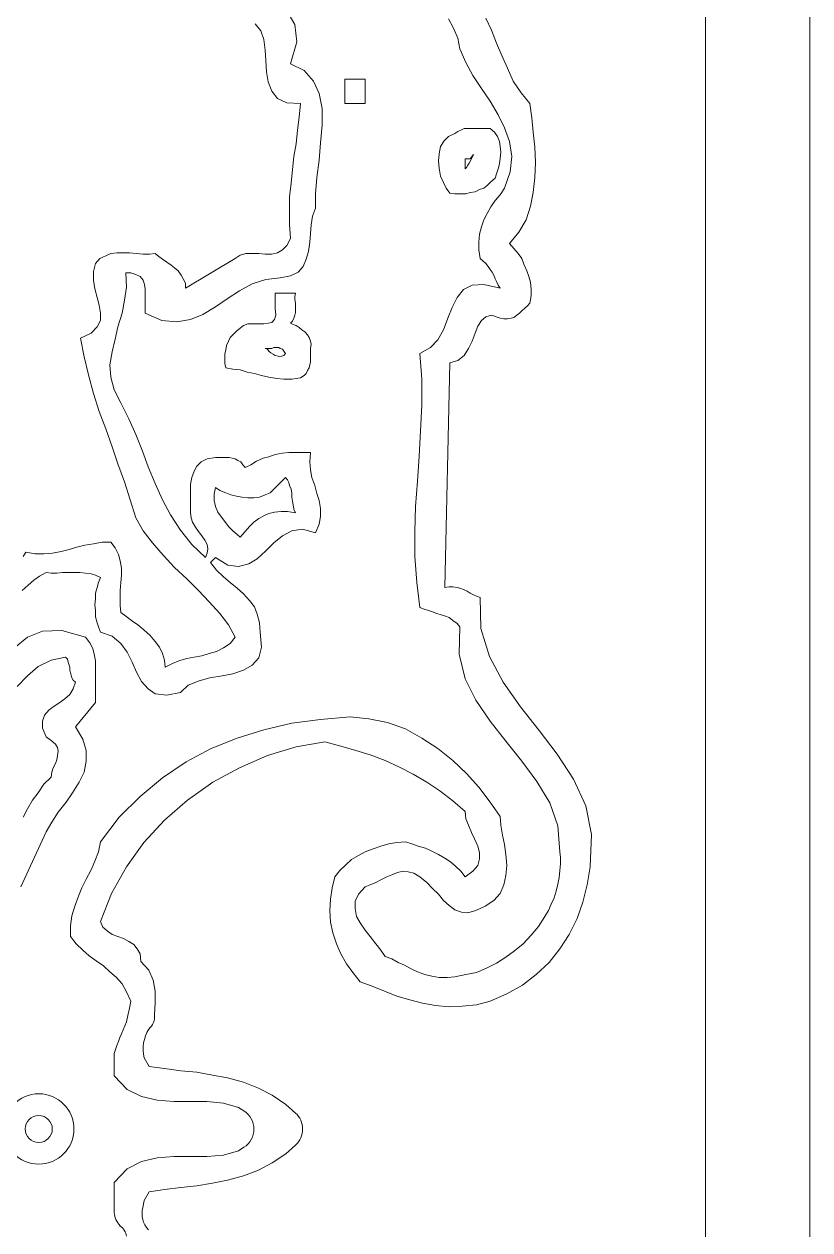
# Model space of a CAD drawing. Header units: millimetres. Extents: x -102 to 1947, y 0 to 1377.
# Drawn here: x 1487.3 to 1607.7, y 741.6 to 926.6 of the extents above; entities that cross this region are included whole.
import ezdxf

# ---------------------------------------------------------------- set-up
doc = ezdxf.new("R2010")
doc.units = ezdxf.units.MM
doc.layers.add('ceco.net 341', color=7, linetype='Continuous', lineweight=5)

# ---------------------------------------------------------------- blocks, each defined once
blk = doc.blocks.new('A$C00E300AF')
for p, q in [((-128.35, 1200.24), (-125.93, 1196.05)), ((-125.93, 1196.05), (-125.27, 1190.76)), ((-125.27, 1190.76), (-127.25, 1183.93)), ((-127.25, 1183.93), (-123.06, 1181.95)), ((-123.06, 1181.95), (-120.2, 1178.64)), ((-120.2, 1178.64), (-118.43, 1174.9)), ((-110.5, 1179.3), (-104.33, 1179.3)), ((-110.5, 1171.81), (-110.5, 1179.3)), ((-104.33, 1179.3), (-104.33, 1171.81)), ((-118.43, 1174.9), (-117.55, 1170.27)), ((-117.55, 1170.27), (-117.55, 1165.2)), ((-104.33, 1171.81), (-110.5, 1171.81)), ((-117.55, 1165.2), (-117.99, 1159.69)), ((-78.77, 1161.67), (-76.79, 1162.56)), ((-76.79, 1162.56), (-75.9, 1163.22)), ((-75.9, 1163.22), (-75.02, 1163.66)), ((-75.02, 1163.66), (-73.92, 1164.1)), ((-73.92, 1164.1), (-73.04, 1164.1)), ((-73.04, 1164.1), (-71.72, 1164.1)), ((-71.72, 1164.1), (-70.62, 1164.1)), ((-70.62, 1164.1), (-69.51, 1164.1)), ((-69.51, 1164.1), (-68.19, 1164.1)), ((-68.19, 1164.1), (-67.09, 1164.1)), ((-67.09, 1164.1), (-65.99, 1164.1)), ((-65.99, 1164.1), (-64.67, 1163)), ((-64.67, 1163), (-63.78, 1161.67)), ((-117.99, 1159.69), (-118.43, 1154.4)), ((-81.63, 1156.39), (-81.19, 1158.59)), ((-81.19, 1158.59), (-80.09, 1160.35)), ((-80.09, 1160.35), (-78.77, 1161.67)), ((-63.78, 1161.67), (-63.12, 1160.13)), ((-63.12, 1160.13), (-62.9, 1158.59)), ((-62.9, 1158.59), (-62.68, 1156.83)), ((-118.43, 1154.4), (-119.1, 1149.11)), ((-81.85, 1154.18), (-81.63, 1156.39)), ((-62.9, 1155.06), (-63.12, 1153.3)), ((-62.68, 1156.83), (-62.9, 1155.06)), ((-81.63, 1151.98), (-81.85, 1154.18)), ((-81.19, 1149.55), (-81.63, 1151.98)), ((-63.56, 1151.76), (-64.01, 1150.21)), ((-63.12, 1153.3), (-63.56, 1151.76)), ((-119.1, 1149.11), (-119.54, 1144.04)), ((-80.31, 1147.57), (-81.19, 1149.55)), ((-79.43, 1145.81), (-80.31, 1147.57)), ((-65.77, 1147.79), (-66.87, 1146.69)), ((-64.45, 1148.89), (-65.77, 1147.79)), ((-64.01, 1150.21), (-64.45, 1148.89)), ((-119.54, 1144.04), (-119.54, 1139.64)), ((-78.33, 1144.27), (-79.43, 1145.81)), ((-76.79, 1144.04), (-78.33, 1144.27)), ((-75.02, 1144.04), (-76.79, 1144.04)), ((-73.48, 1144.04), (-75.02, 1144.04)), ((-72.16, 1144.49), (-73.48, 1144.04)), ((-70.62, 1144.71), (-72.16, 1144.49)), ((-69.29, 1145.37), (-70.62, 1144.71)), ((-67.97, 1145.81), (-69.29, 1145.37)), ((-66.87, 1146.69), (-67.97, 1145.81)), ((-119.54, 1139.64), (-120.42, 1137.21)), ((-120.42, 1137.21), (-120.86, 1134.57)), ((-120.86, 1134.57), (-121.08, 1131.92)), ((-121.3, 1129.28), (-121.74, 1126.42)), ((-121.08, 1131.92), (-121.3, 1129.28)), ((-121.74, 1126.42), (-122.4, 1123.99)), ((-123.28, 1121.79), (-124.83, 1120.03)), ((-122.4, 1123.99), (-123.28, 1121.79)), ((-177.71, 1119.8), (-177.49, 1115.4)), ((-176.17, 1119.8), (-177.71, 1119.8)), ((-174.63, 1119.36), (-176.17, 1119.8)), ((-173.3, 1118.7), (-174.63, 1119.36)), ((-172.42, 1117.6), (-173.3, 1118.7)), ((-171.98, 1116.28), (-172.42, 1117.6)), ((-134.74, 1117.82), (-138.93, 1116.5)), ((-130.33, 1118.26), (-134.74, 1117.82)), ((-127.25, 1118.92), (-130.33, 1118.26)), ((-124.83, 1120.03), (-127.25, 1118.92)), ((-177.49, 1115.4), (-178.15, 1111.43)), ((-171.76, 1114.96), (-171.98, 1116.28)), ((-171.76, 1113.41), (-171.76, 1114.96)), ((-142.89, 1114.3), (-146.64, 1111.87)), ((-138.93, 1116.5), (-142.89, 1114.3)), ((-178.15, 1111.43), (-178.81, 1107.46)), ((-171.76, 1111.87), (-171.76, 1113.41)), ((-171.76, 1110.33), (-171.76, 1111.87)), ((-171.76, 1109.01), (-171.76, 1110.33)), ((-146.64, 1111.87), (-150.17, 1109.45)), ((-131.88, 1113.63), (-125.71, 1113.63)), ((-131.88, 1109.01), (-131.88, 1113.63)), ((-125.71, 1113.63), (-125.93, 1112.53)), ((-125.93, 1112.53), (-125.93, 1111.65)), ((-125.93, 1111.65), (-125.71, 1110.55)), ((-125.71, 1110.55), (-125.71, 1109.67)), ((-178.81, 1107.46), (-180.14, 1103.28)), ((-171.76, 1107.46), (-171.76, 1109.01)), ((-166.69, 1105.26), (-171.76, 1107.46)), ((-154.13, 1107.02), (-157.88, 1105.48)), ((-150.17, 1109.45), (-154.13, 1107.02)), ((-132.1, 1105.48), (-131.66, 1106.8)), ((-131.66, 1106.8), (-131.88, 1109.01)), ((-125.93, 1106.8), (-126.15, 1105.92)), ((-125.71, 1107.68), (-125.93, 1106.8)), ((-125.71, 1109.67), (-125.71, 1108.57)), ((-125.71, 1108.57), (-125.71, 1107.68)), ((-180.14, 1103.28), (-181.02, 1099.53)), ((-162.07, 1104.82), (-166.69, 1105.26)), ((-157.88, 1105.48), (-162.07, 1104.82)), ((-143.78, 1101.96), (-142.67, 1102.84)), ((-142.67, 1102.84), (-141.57, 1103.72)), ((-141.57, 1103.72), (-140.25, 1104.16)), ((-140.25, 1104.16), (-138.71, 1104.16)), ((-138.71, 1104.16), (-136.94, 1104.16)), ((-136.94, 1104.16), (-135.4, 1104.16)), ((-135.4, 1104.16), (-134.08, 1104.38)), ((-134.08, 1104.38), (-132.98, 1104.6)), ((-132.98, 1104.6), (-132.1, 1105.48)), ((-126.59, 1105.04), (-127.25, 1104.38)), ((-127.25, 1104.38), (-126.37, 1103.94)), ((-126.15, 1105.92), (-126.59, 1105.04)), ((-126.37, 1103.94), (-125.49, 1103.72)), ((-125.49, 1103.72), (-124.6, 1103.06)), ((-124.6, 1103.06), (-123.72, 1102.4)), ((-181.02, 1099.53), (-181.9, 1095.57)), ((-146.2, 1098.87), (-145.76, 1099.97)), ((-145.76, 1099.97), (-144.88, 1100.85)), ((-144.88, 1100.85), (-143.78, 1101.96)), ((-123.72, 1102.4), (-122.84, 1101.74)), ((-122.84, 1101.74), (-121.96, 1100.85)), ((-121.96, 1100.85), (-121.52, 1099.97)), ((-121.52, 1099.97), (-121.08, 1098.87)), ((-181.9, 1095.57), (-182.56, 1091.6)), ((-147.3, 1094.9), (-147.08, 1096.23)), ((-147.08, 1096.23), (-146.86, 1097.55)), ((-146.86, 1097.55), (-146.2, 1098.87)), ((-121.08, 1098.87), (-120.86, 1097.99)), ((-120.86, 1097.99), (-121.08, 1096.67)), ((-121.08, 1096.67), (-121.08, 1095.79)), ((-121.08, 1095.79), (-121.08, 1094.68)), ((-182.56, 1091.6), (-182.34, 1087.85)), ((-147.3, 1093.58), (-147.3, 1094.9)), ((-147.3, 1092.04), (-147.3, 1093.58)), ((-147.08, 1090.72), (-147.3, 1092.04)), ((-121.3, 1091.6), (-121.52, 1090.72)), ((-121.08, 1092.48), (-121.3, 1091.6)), ((-121.08, 1094.68), (-121.08, 1093.58)), ((-121.08, 1093.58), (-121.08, 1092.48)), ((-182.34, 1087.85), (-181.24, 1083.89)), ((-144.88, 1090.28), (-147.08, 1090.72)), ((-142.67, 1090.06), (-144.88, 1090.28)), ((-140.47, 1089.39), (-142.67, 1090.06)), ((-138.27, 1088.95), (-140.47, 1089.39)), ((-136.06, 1088.29), (-138.27, 1088.95)), ((-133.86, 1087.85), (-136.06, 1088.29)), ((-131.44, 1087.41), (-133.86, 1087.85)), ((-123.06, 1088.29), (-124.16, 1087.63)), ((-122.4, 1088.95), (-123.06, 1088.29)), ((-121.96, 1089.84), (-122.4, 1088.95)), ((-121.52, 1090.72), (-121.96, 1089.84)), ((-129.23, 1087.19), (-131.44, 1087.41)), ((-126.81, 1087.19), (-129.23, 1087.19)), ((-124.16, 1087.63), (-126.81, 1087.19)), ((-181.24, 1083.89), (-179.25, 1079.92)), ((-179.25, 1079.92), (-176.83, 1075.07)), ((-176.83, 1075.07), (-174.63, 1070.22)), ((-174.63, 1070.22), (-172.64, 1065.16)), ((-172.64, 1065.16), (-170.88, 1060.31)), ((-154.57, 1061.85), (-152.81, 1062.73)), ((-152.81, 1062.73), (-150.17, 1063.17)), ((-150.17, 1063.17), (-149.29, 1063.17)), ((-149.29, 1063.17), (-148.18, 1063.17)), ((-148.18, 1063.17), (-147.08, 1063.17)), ((-147.08, 1063.17), (-145.98, 1063.17)), ((-145.98, 1063.17), (-145.1, 1062.95)), ((-145.1, 1062.95), (-144.22, 1062.73)), ((-144.22, 1062.73), (-143.34, 1062.29)), ((-143.34, 1062.29), (-142.45, 1061.85)), ((-139.37, 1060.97), (-137.61, 1062.07)), ((-137.61, 1062.07), (-135.62, 1062.95)), ((-135.62, 1062.95), (-133.86, 1063.39)), ((-133.86, 1063.39), (-131.88, 1064.05)), ((-131.88, 1064.05), (-129.67, 1064.49)), ((-129.67, 1064.49), (-127.69, 1064.71)), ((-127.69, 1064.71), (-125.49, 1064.71)), ((-125.49, 1064.71), (-123.28, 1064.71)), ((-123.28, 1064.71), (-121.08, 1064.71)), ((-121.08, 1064.71), (-121.3, 1061.85)), ((-170.88, 1060.31), (-168.68, 1055.24)), ((-157.44, 1057), (-156.78, 1058.98)), ((-156.78, 1058.98), (-155.9, 1060.53)), ((-155.9, 1060.53), (-154.57, 1061.85)), ((-142.45, 1061.85), (-141.79, 1060.97)), ((-141.79, 1060.97), (-141.13, 1060.09)), ((-141.13, 1060.09), (-139.37, 1060.97)), ((-121.3, 1061.85), (-121.08, 1059.43)), ((-121.08, 1059.43), (-120.64, 1057)), ((-168.68, 1055.24), (-166.47, 1050.17)), ((-157.88, 1055.02), (-157.44, 1057)), ((-157.88, 1052.81), (-157.88, 1055.02)), ((-120.64, 1057), (-119.76, 1054.58)), ((-119.76, 1054.58), (-119.1, 1052.15)), ((-157.88, 1050.61), (-157.88, 1052.81)), ((-119.1, 1052.15), (-118.43, 1049.95)), ((-166.47, 1050.17), (-164.05, 1045.54)), ((-157.88, 1048.41), (-157.88, 1050.61)), ((-157.88, 1046.2), (-157.88, 1048.41)), ((-118.43, 1049.95), (-117.99, 1047.53)), ((-117.99, 1047.53), (-117.99, 1045.1)), ((-164.05, 1045.54), (-160.96, 1040.92)), ((-157.66, 1044.66), (-157.88, 1046.2)), ((-157.22, 1043.34), (-157.66, 1044.66)), ((-117.99, 1045.1), (-118.43, 1042.68)), ((-160.96, 1040.92), (-157.44, 1036.51)), ((-156.34, 1041.8), (-157.22, 1043.34)), ((-155.46, 1040.47), (-156.34, 1041.8)), ((-154.35, 1039.15), (-155.46, 1040.47)), ((-126.81, 1040.69), (-129.67, 1039.15)), ((-123.5, 1041.14), (-126.81, 1040.69)), ((-119.54, 1040.03), (-123.5, 1041.14)), ((-118.43, 1042.68), (-119.54, 1040.03)), ((-157.44, 1036.51), (-153.25, 1032.54)), ((-153.47, 1037.83), (-154.35, 1039.15)), ((-152.81, 1036.51), (-153.47, 1037.83)), ((-152.59, 1035.19), (-152.81, 1036.51)), ((-132.32, 1036.95), (-134.74, 1034.52)), ((-129.67, 1039.15), (-132.32, 1036.95)), ((-153.25, 1032.54), (-152.81, 1033.86)), ((-152.81, 1033.86), (-152.59, 1035.19)), ((-150.17, 1032.54), (-151.71, 1031)), ((-146.42, 1030.12), (-150.17, 1032.54)), ((-134.74, 1034.52), (-137.39, 1032.1)), ((-151.71, 1031), (-149.95, 1028.57)), ((-143.12, 1029.68), (-146.42, 1030.12)), ((-140.03, 1030.56), (-143.12, 1029.68)), ((-137.39, 1032.1), (-140.03, 1030.56)), ((-205.92, 1025.49), (-207.68, 1023.95)), ((-204.16, 1026.81), (-205.92, 1025.49)), ((-202.17, 1027.91), (-204.16, 1026.81)), ((-200.63, 1027.69), (-202.17, 1027.91)), ((-198.87, 1027.69), (-200.63, 1027.69)), ((-197.1, 1027.91), (-198.87, 1027.69)), ((-195.34, 1027.91), (-197.1, 1027.91)), ((-193.36, 1027.91), (-195.34, 1027.91)), ((-191.82, 1027.91), (-193.36, 1027.91)), ((-190.05, 1027.69), (-191.82, 1027.91)), ((-188.29, 1027.47), (-190.05, 1027.69)), ((-186.97, 1027.03), (-188.29, 1027.47)), ((-185.42, 1026.37), (-186.97, 1027.03)), ((-186.09, 1024.83), (-185.42, 1026.37)), ((-149.95, 1028.57), (-147.74, 1026.59)), ((-147.74, 1026.59), (-145.76, 1024.83)), ((-207.68, 1023.95), (-209.44, 1022.4)), ((-186.97, 1021.52), (-186.53, 1023.29)), ((-186.97, 1019.76), (-186.97, 1021.52)), ((-186.53, 1023.29), (-186.09, 1024.83)), ((-145.76, 1024.83), (-143.56, 1023.07)), ((-143.56, 1023.07), (-141.57, 1021.3)), ((-141.57, 1021.3), (-139.81, 1019.32)), ((-187.19, 1018), (-186.97, 1019.76)), ((-186.97, 1016.23), (-187.19, 1018)), ((-139.81, 1019.32), (-138.27, 1017.34)), ((-186.97, 1014.25), (-186.97, 1016.23)), ((-186.53, 1012.49), (-186.97, 1014.25)), ((-138.27, 1017.34), (-137.39, 1015.13)), ((-137.39, 1015.13), (-136.72, 1012.49)), ((-186.09, 1011.17), (-186.53, 1012.49)), ((-185.42, 1009.62), (-186.09, 1011.17)), ((-136.72, 1012.49), (-136.5, 1009.62)), ((-211.87, 1004.78), (-207.9, 1008.08)), ((-207.9, 1008.08), (-203.27, 1009.84)), ((-203.27, 1009.84), (-197.32, 1010.06)), ((-197.32, 1010.06), (-190.05, 1008.08)), ((-190.05, 1008.08), (-188.73, 1006.32)), ((-181.9, 1008.3), (-185.42, 1009.62)), ((-179.25, 1006.1), (-181.9, 1008.3)), ((-136.5, 1009.62), (-136.06, 1005)), ((-188.73, 1006.32), (-187.85, 1004.56)), ((-187.85, 1004.56), (-187.41, 1002.79)), ((-187.41, 1002.79), (-186.97, 1000.81)), ((-177.27, 1003.45), (-179.25, 1006.1)), ((-175.73, 1000.37), (-177.27, 1003.45)), ((-136.06, 1005), (-136.94, 1001.69)), ((-186.97, 1000.81), (-186.97, 998.83)), ((-174.41, 997.28), (-175.73, 1000.37)), ((-138.93, 999.49), (-141.57, 997.94)), ((-136.94, 1001.69), (-138.93, 999.49)), ((-186.97, 998.83), (-186.97, 996.62)), ((-186.97, 996.62), (-186.97, 994.42)), ((-172.86, 994.42), (-174.41, 997.28)), ((-151.93, 995.52), (-155.24, 994.64)), ((-148.18, 996.18), (-151.93, 995.52)), ((-144.88, 996.84), (-148.18, 996.18)), ((-141.57, 997.94), (-144.88, 996.84)), ((-186.97, 994.42), (-186.97, 992.22)), ((-186.97, 992.22), (-186.97, 990.23)), ((-170.88, 992.22), (-172.86, 994.42)), ((-168.68, 990.67), (-170.88, 992.22)), ((-158.54, 993.32), (-160.96, 991.11)), ((-155.24, 994.64), (-158.54, 993.32)), ((-186.97, 988.03), (-193.14, 980.54)), ((-186.97, 990.23), (-186.97, 988.03)), ((-165.15, 990.23), (-168.68, 990.67)), ((-160.96, 991.11), (-165.15, 990.23)), ((-193.14, 980.54), (-190.93, 976.79)), ((-190.93, 976.79), (-189.83, 973.26)), ((-189.83, 973.26), (-189.83, 969.96)), ((-189.83, 969.96), (-190.49, 966.65)), ((-190.49, 966.65), (-192.04, 963.57)), ((-192.04, 963.57), (-194.02, 960.26)), ((-194.02, 960.26), (-196, 957.4)), ((-196, 957.4), (-198.43, 954.31)), ((-200.41, 951.23), (-202.17, 948.36)), ((-198.43, 954.31), (-200.41, 951.23)), ((-202.17, 948.36), (-209.88, 931.4))]:
    blk.add_line(p, q)
for radius in [10.8, 4.15]:
    blk.add_circle((-204.4, 857.13), radius)
for centre, radius, start, end in [((-173.81, 891.6), 4.94, 309.8069, 6.6831), ((-62.92, 839.4), 125.24, 156.1864, 160.953), ((-161.1, 881.75), 11.3, 147.6496, 194.3707), ((-165.48, 831.13), 7.25, 164.8461, 223.1873), ((-174.33, 832.18), 7, 185.7417, 222.5418), ((-182.24, 823.52), 4.79, 8.2912, 55.0538)]:
    blk.add_arc(centre, radius, start, end)
at = {"layer": 'ceco.net 341'}
for p, q in [((-138.05, 1196.27), (-136.28, 1194.07)), ((-78.77, 1197.81), (-77.23, 1194.95)), ((-65.55, 1194.29), (-67.31, 1198.03)), ((-136.28, 1194.07), (-135.4, 1191.42)), ((-135.4, 1191.42), (-134.96, 1188.12)), ((-77.23, 1194.95), (-75.9, 1191.86)), ((-75.9, 1191.86), (-75.24, 1188.56)), ((-64.01, 1190.32), (-65.55, 1194.29)), ((-134.96, 1188.12), (-134.74, 1185.03)), ((-75.24, 1188.56), (-73.48, 1184.37)), ((-62.46, 1186.57), (-64.01, 1190.32)), ((-134.74, 1185.03), (-134.52, 1181.51)), ((-73.48, 1184.37), (-71.28, 1180.4)), ((-60.7, 1182.61), (-62.46, 1186.57)), ((-134.52, 1181.51), (-134.08, 1178.42)), ((-71.28, 1180.4), (-68.63, 1176.44)), ((-58.94, 1178.64), (-60.7, 1182.61)), ((-134.08, 1178.42), (-132.98, 1175.56)), ((-56.51, 1175.12), (-58.94, 1178.64)), ((-132.98, 1175.56), (-131.22, 1173.35)), ((-131.22, 1173.35), (-128.35, 1172.03)), ((-68.63, 1176.44), (-65.99, 1172.47)), ((-53.87, 1171.81), (-56.51, 1175.12)), ((-128.35, 1172.03), (-124.16, 1171.81)), ((-124.16, 1171.81), (-124.6, 1167.62)), ((-65.99, 1172.47), (-63.56, 1168.28)), ((-53.21, 1167.4), (-53.87, 1171.81)), ((-124.6, 1167.62), (-125.05, 1163.66)), ((-63.56, 1168.28), (-61.58, 1164.32)), ((-52.77, 1163), (-53.21, 1167.4)), ((-125.05, 1163.66), (-125.49, 1159.47)), ((-61.58, 1164.32), (-60.04, 1160.13)), ((-52.33, 1158.37), (-52.77, 1163)), ((-125.49, 1159.47), (-126.15, 1155.5)), ((-60.04, 1160.13), (-59.38, 1155.5)), ((-52.11, 1153.74), (-52.33, 1158.37)), ((-126.15, 1155.5), (-126.59, 1151.54)), ((-73.7, 1154.84), (-72.16, 1154.84)), ((-73.7, 1151.76), (-73.7, 1154.84)), ((-71.94, 1154.4), (-72.38, 1153.52)), ((-72.16, 1154.84), (-71.06, 1156.16)), ((-71.5, 1155.28), (-71.94, 1154.4)), ((-71.06, 1156.16), (-71.5, 1155.28)), ((-59.38, 1155.5), (-59.82, 1150.88)), ((-126.59, 1151.54), (-127.03, 1147.35)), ((-73.26, 1152.2), (-73.7, 1151.76)), ((-72.82, 1152.86), (-73.26, 1152.2)), ((-72.38, 1153.52), (-72.82, 1152.86)), ((-59.82, 1150.88), (-61.58, 1145.81)), ((-52.33, 1149.11), (-52.11, 1153.74)), ((-127.03, 1147.35), (-127.47, 1143.16)), ((-52.77, 1144.49), (-52.33, 1149.11)), ((-62.9, 1143.82), (-64.45, 1142.06)), ((-61.58, 1145.81), (-62.9, 1143.82)), ((-53.65, 1140.3), (-52.77, 1144.49)), ((-127.47, 1143.16), (-127.47, 1138.98)), ((-65.77, 1140.08), (-66.87, 1138.09)), ((-64.45, 1142.06), (-65.77, 1140.08)), ((-54.97, 1136.11), (-53.65, 1140.3)), ((-127.47, 1138.98), (-127.47, 1134.79)), ((-67.97, 1136.11), (-68.63, 1133.91)), ((-66.87, 1138.09), (-67.97, 1136.11)), ((-57.17, 1132.37), (-54.97, 1136.11)), ((-127.47, 1134.79), (-127.25, 1130.38)), ((-68.63, 1133.91), (-69.29, 1131.7)), ((-60.04, 1128.84), (-57.17, 1132.37)), ((-127.25, 1130.38), (-128.35, 1128.18)), ((-69.29, 1131.7), (-69.51, 1129.28)), ((-69.51, 1129.28), (-69.51, 1126.86)), ((-58.72, 1127.3), (-60.04, 1128.84)), ((-183.88, 1125.09), (-185.65, 1124.21)), ((-182.34, 1125.75), (-183.88, 1125.09)), ((-180.36, 1125.98), (-182.34, 1125.75)), ((-178.37, 1125.98), (-180.36, 1125.98)), ((-176.61, 1125.98), (-178.37, 1125.98)), ((-174.41, 1125.75), (-176.61, 1125.98)), ((-172.42, 1125.53), (-174.41, 1125.75)), ((-170.44, 1125.53), (-172.42, 1125.53)), ((-168.68, 1125.75), (-170.44, 1125.53)), ((-167.58, 1124.87), (-168.68, 1125.75)), ((-166.47, 1123.99), (-167.58, 1124.87)), ((-142.67, 1125.31), (-144.22, 1124.21)), ((-140.91, 1125.75), (-142.67, 1125.31)), ((-138.93, 1125.75), (-140.91, 1125.75)), ((-136.94, 1125.75), (-138.93, 1125.75)), ((-134.96, 1125.53), (-136.94, 1125.75)), ((-132.98, 1125.53), (-134.96, 1125.53)), ((-131.22, 1125.98), (-132.98, 1125.53)), ((-129.67, 1126.86), (-131.22, 1125.98)), ((-128.35, 1128.18), (-129.67, 1126.86)), ((-69.51, 1126.86), (-69.07, 1124.21)), ((-57.39, 1125.75), (-58.72, 1127.3)), ((-56.29, 1124.21), (-57.39, 1125.75)), ((-186.97, 1122.67), (-187.63, 1120.25)), ((-185.65, 1124.21), (-186.97, 1122.67)), ((-165.15, 1123.11), (-166.47, 1123.99)), ((-163.83, 1122.23), (-165.15, 1123.11)), ((-162.73, 1121.35), (-163.83, 1122.23)), ((-161.63, 1120.47), (-162.73, 1121.35)), ((-144.22, 1124.21), (-159.42, 1115.18)), ((-69.07, 1124.21), (-68.19, 1123.55)), ((-68.19, 1123.55), (-67.31, 1122.67)), ((-67.31, 1122.67), (-66.65, 1121.79)), ((-66.65, 1121.79), (-65.99, 1120.91)), ((-55.63, 1122.45), (-56.29, 1124.21)), ((-54.75, 1120.47), (-55.63, 1122.45)), ((-187.63, 1120.25), (-187.63, 1117.6)), ((-187.63, 1117.6), (-187.19, 1114.96)), ((-160.74, 1119.14), (-161.63, 1120.47)), ((-160.08, 1118.04), (-160.74, 1119.14)), ((-159.42, 1116.72), (-160.08, 1118.04)), ((-65.99, 1120.91), (-65.33, 1120.03)), ((-65.33, 1120.03), (-64.89, 1119.14)), ((-64.89, 1119.14), (-64.45, 1118.04)), ((-64.45, 1118.04), (-64.01, 1117.16)), ((-54.09, 1118.7), (-54.75, 1120.47)), ((-53.65, 1116.94), (-54.09, 1118.7)), ((-187.19, 1114.96), (-186.53, 1112.31)), ((-159.42, 1115.18), (-159.42, 1116.72)), ((-74.14, 1114.74), (-76.12, 1112.31)), ((-71.5, 1116.06), (-74.14, 1114.74)), ((-67.97, 1116.28), (-71.5, 1116.06)), ((-62.9, 1115.18), (-67.97, 1116.28)), ((-64.01, 1117.16), (-63.56, 1116.06)), ((-63.56, 1116.06), (-62.9, 1115.18)), ((-53.43, 1114.74), (-53.65, 1116.94)), ((-53.43, 1112.75), (-53.43, 1114.74)), ((-186.53, 1112.31), (-185.87, 1109.89)), ((-76.12, 1112.31), (-77.67, 1109.23)), ((-54.53, 1109.67), (-53.87, 1110.55)), ((-53.87, 1110.55), (-53.43, 1112.75)), ((-185.87, 1109.89), (-185.42, 1107.46)), ((-185.42, 1107.46), (-185.42, 1105.26)), ((-77.67, 1109.23), (-78.99, 1105.92)), ((-68.63, 1105.26), (-67.31, 1106.36)), ((-67.31, 1106.36), (-65.55, 1106.8)), ((-65.55, 1106.8), (-62.9, 1105.92)), ((-58.72, 1106.14), (-57.83, 1106.8)), ((-57.83, 1106.8), (-56.95, 1107.46)), ((-56.95, 1107.46), (-56.29, 1108.13)), ((-56.29, 1108.13), (-55.41, 1109.01)), ((-55.41, 1109.01), (-54.53, 1109.67)), ((-186.53, 1103.28), (-188.29, 1101.29)), ((-185.42, 1105.26), (-186.53, 1103.28)), ((-78.99, 1105.92), (-80.31, 1102.4)), ((-70.62, 1101.29), (-69.73, 1103.5)), ((-69.73, 1103.5), (-68.63, 1105.26)), ((-62.9, 1105.92), (-61.8, 1105.7)), ((-61.8, 1105.7), (-60.7, 1105.7)), ((-60.7, 1105.7), (-59.6, 1105.92)), ((-59.6, 1105.92), (-58.72, 1106.14)), ((-188.29, 1101.29), (-191.59, 1099.75)), ((-191.59, 1099.75), (-190.49, 1094.02)), ((-82.07, 1099.31), (-84.28, 1096.89)), ((-80.31, 1102.4), (-82.07, 1099.31)), ((-71.5, 1098.87), (-70.62, 1101.29)), ((-134.96, 1096.67), (-134.3, 1096.67)), ((-134.3, 1096.45), (-134.96, 1096.67)), ((-134.3, 1096.67), (-133.64, 1096.67)), ((-133.86, 1095.79), (-134.3, 1096.45)), ((-133.2, 1095.34), (-133.86, 1095.79)), ((-133.64, 1096.67), (-132.98, 1096.67)), ((-132.54, 1094.9), (-133.2, 1095.34)), ((-132.98, 1096.67), (-132.32, 1096.89)), ((-132.32, 1096.89), (-131.44, 1096.89)), ((-131.44, 1096.89), (-130.77, 1096.89)), ((-130.77, 1096.89), (-130.33, 1096.67)), ((-130.33, 1096.67), (-129.67, 1096.45)), ((-129.67, 1096.45), (-129.23, 1095.79)), ((-129.23, 1095.79), (-128.79, 1095.12)), ((-84.28, 1096.89), (-87.58, 1095.12)), ((-73.92, 1094.46), (-72.6, 1096.67)), ((-72.6, 1096.67), (-71.5, 1098.87)), ((-190.49, 1094.02), (-189.17, 1088.51)), ((-131.88, 1094.46), (-132.54, 1094.9)), ((-131, 1094.24), (-131.88, 1094.46)), ((-130.55, 1094.02), (-131, 1094.24)), ((-129.89, 1094.24), (-130.55, 1094.02)), ((-129.23, 1094.46), (-129.89, 1094.24)), ((-128.79, 1095.12), (-129.23, 1094.46)), ((-87.58, 1095.12), (-86.92, 1087.19)), ((-79.87, 1023.29), (-78.33, 1092.26)), ((-78.33, 1092.26), (-75.9, 1092.92)), ((-75.9, 1092.92), (-73.92, 1094.46)), ((-189.17, 1088.51), (-187.63, 1082.78)), ((-86.92, 1087.19), (-86.92, 1079.26)), ((-187.63, 1082.78), (-185.87, 1077.27)), ((-185.87, 1077.27), (-183.88, 1071.99)), ((-86.92, 1079.26), (-87.36, 1071.33)), ((-183.88, 1071.99), (-181.9, 1066.48)), ((-87.36, 1071.33), (-87.8, 1063.61)), ((-181.9, 1066.48), (-180.14, 1061.19)), ((-87.8, 1063.61), (-88.24, 1055.9)), ((-180.14, 1061.19), (-178.15, 1055.68)), ((-178.15, 1055.68), (-176.39, 1050.17)), ((-133.42, 1052.37), (-128.79, 1057)), ((-128.79, 1057), (-128.13, 1056.34)), ((-128.13, 1056.34), (-127.69, 1055.46)), ((-127.69, 1055.46), (-127.47, 1054.58)), ((-127.47, 1054.58), (-127.03, 1053.48)), ((-88.24, 1055.9), (-88.91, 1048.19)), ((-150.61, 1051.93), (-150.17, 1053.92)), ((-150.61, 1049.95), (-150.61, 1051.93)), ((-150.17, 1053.92), (-148.84, 1053.04)), ((-148.84, 1053.04), (-147.08, 1052.37)), ((-147.08, 1052.37), (-145.54, 1051.71)), ((-145.54, 1051.71), (-143.78, 1051.27)), ((-143.78, 1051.27), (-142.01, 1051.05)), ((-142.01, 1051.05), (-140.25, 1050.83)), ((-140.25, 1050.83), (-138.49, 1050.83)), ((-138.49, 1050.83), (-136.72, 1051.05)), ((-136.72, 1051.05), (-134.96, 1051.71)), ((-134.96, 1051.71), (-133.42, 1052.37)), ((-127.03, 1053.48), (-126.81, 1052.37)), ((-126.81, 1052.37), (-126.81, 1051.05)), ((-126.81, 1051.05), (-126.59, 1049.73)), ((-176.39, 1050.17), (-174.63, 1044.66)), ((-150.17, 1048.19), (-150.61, 1049.95)), ((-149.51, 1046.42), (-150.17, 1048.19)), ((-126.59, 1049.73), (-126.37, 1048.63)), ((-126.37, 1048.63), (-126.15, 1047.31)), ((-126.15, 1047.31), (-125.71, 1046.2)), ((-88.91, 1048.19), (-89.13, 1040.47)), ((-174.63, 1044.66), (-172.42, 1040.69)), ((-148.4, 1044.88), (-149.51, 1046.42)), ((-147.3, 1043.56), (-148.4, 1044.88)), ((-146.2, 1042.02), (-147.3, 1043.56)), ((-136.94, 1044.44), (-138.49, 1043.34)), ((-135.4, 1045.32), (-136.94, 1044.44)), ((-133.86, 1045.98), (-135.4, 1045.32)), ((-132.1, 1046.42), (-133.86, 1045.98)), ((-130.11, 1046.64), (-132.1, 1046.42)), ((-128.13, 1046.64), (-130.11, 1046.64)), ((-125.71, 1046.2), (-128.13, 1046.64)), ((-172.42, 1040.69), (-169.56, 1036.95)), ((-144.88, 1040.69), (-146.2, 1042.02)), ((-143.56, 1039.59), (-144.88, 1040.69)), ((-141.13, 1040.47), (-142.67, 1038.71)), ((-139.81, 1042.02), (-141.13, 1040.47)), ((-138.49, 1043.34), (-139.81, 1042.02)), ((-89.13, 1040.47), (-89.13, 1032.76)), ((-190.27, 1036.29), (-192.7, 1035.63)), ((-187.63, 1036.73), (-190.27, 1036.29)), ((-184.98, 1037.17), (-187.63, 1036.73)), ((-182.34, 1037.17), (-184.98, 1037.17)), ((-181.02, 1035.41), (-182.34, 1037.17)), ((-169.56, 1036.95), (-166.25, 1033.2)), ((-142.67, 1038.71), (-143.56, 1039.59)), ((-208.34, 1034.08), (-209.22, 1032.76)), ((-205.48, 1033.64), (-208.34, 1034.08)), ((-202.83, 1033.64), (-205.48, 1033.64)), ((-200.19, 1033.86), (-202.83, 1033.64)), ((-197.54, 1034.3), (-200.19, 1033.86)), ((-195.12, 1034.97), (-197.54, 1034.3)), ((-192.7, 1035.63), (-195.12, 1034.97)), ((-179.92, 1033.42), (-181.02, 1035.41)), ((-179.47, 1031.44), (-179.92, 1033.42)), ((-166.25, 1033.2), (-162.73, 1029.46)), ((-89.13, 1032.76), (-88.47, 1024.83)), ((-179.03, 1029.24), (-179.47, 1031.44)), ((-179.03, 1027.03), (-179.03, 1029.24)), ((-162.73, 1029.46), (-158.98, 1025.93)), ((-179.25, 1024.83), (-179.03, 1027.03)), ((-158.98, 1025.93), (-155.46, 1022.4)), ((-179.47, 1022.4), (-179.25, 1024.83)), ((-179.47, 1020.2), (-179.47, 1022.4)), ((-155.46, 1022.4), (-152.15, 1018.88)), ((-88.47, 1024.83), (-87.58, 1017.12)), ((-78.55, 1023.51), (-79.87, 1023.29)), ((-77.45, 1023.51), (-78.55, 1023.51)), ((-76.12, 1023.29), (-77.45, 1023.51)), ((-75.24, 1023.07), (-76.12, 1023.29)), ((-74.14, 1022.63), (-75.24, 1023.07)), ((-73.04, 1022.18), (-74.14, 1022.63)), ((-72.16, 1021.52), (-73.04, 1022.18)), ((-71.06, 1021.08), (-72.16, 1021.52)), ((-179.47, 1017.78), (-179.47, 1020.2)), ((-179.25, 1015.57), (-179.47, 1017.78)), ((-152.15, 1018.88), (-148.84, 1015.35)), ((-70.18, 1020.64), (-71.06, 1021.08)), ((-69.07, 1020.2), (-70.18, 1020.64)), ((-68.85, 1010.73), (-69.07, 1020.2)), ((-177.71, 1014.47), (-179.25, 1015.57)), ((-175.95, 1013.15), (-177.71, 1014.47)), ((-148.84, 1015.35), (-146.2, 1011.83)), ((-87.58, 1017.12), (-86.26, 1016.68)), ((-86.26, 1016.68), (-84.94, 1016.23)), ((-84.94, 1016.23), (-83.62, 1015.79)), ((-83.62, 1015.79), (-82.3, 1015.35)), ((-82.3, 1015.35), (-80.97, 1014.91)), ((-80.97, 1014.91), (-79.65, 1014.47)), ((-79.65, 1014.47), (-78.55, 1014.03)), ((-78.55, 1014.03), (-77.45, 1013.15)), ((-173.97, 1011.83), (-175.95, 1013.15)), ((-172.2, 1010.28), (-173.97, 1011.83)), ((-170.22, 1008.52), (-172.2, 1010.28)), ((-146.2, 1011.83), (-144.22, 1008.08)), ((-77.45, 1013.15), (-76.12, 1012.27)), ((-76.12, 1012.27), (-75.24, 1011.17)), ((-75.24, 1011.17), (-75.46, 1002.79)), ((-66.21, 1002.13), (-68.85, 1010.73)), ((-168.68, 1006.76), (-170.22, 1008.52)), ((-167.35, 1005), (-168.68, 1006.76)), ((-144.22, 1008.08), (-145.76, 1006.1)), ((-166.47, 1003.01), (-167.35, 1005)), ((-165.81, 1001.03), (-166.47, 1003.01)), ((-152.15, 1003.01), (-154.35, 1002.35)), ((-149.95, 1003.67), (-152.15, 1003.01)), ((-147.74, 1004.78), (-149.95, 1003.67)), ((-145.76, 1006.1), (-147.74, 1004.78)), ((-75.46, 1002.79), (-73.7, 995.3)), ((-207.9, 996.18), (-204.6, 999.05)), ((-204.6, 999.05), (-200.63, 1001.03)), ((-200.63, 1001.03), (-196.22, 1001.91)), ((-196.22, 1001.91), (-195.56, 1001.25)), ((-195.56, 1001.25), (-195.34, 1000.37)), ((-195.34, 1000.37), (-195.12, 999.49)), ((-195.12, 999.49), (-194.9, 998.83)), ((-165.59, 998.83), (-165.81, 1001.03)), ((-163.39, 999.93), (-165.59, 998.83)), ((-161.41, 1000.81), (-163.39, 999.93)), ((-158.98, 1001.47), (-161.41, 1000.81)), ((-156.78, 1001.91), (-158.98, 1001.47)), ((-154.35, 1002.35), (-156.78, 1001.91)), ((-62.02, 994.2), (-66.21, 1002.13)), ((-210.99, 992.88), (-207.9, 996.18)), ((-194.9, 998.83), (-194.9, 997.94)), ((-194.9, 997.94), (-194.68, 997.06)), ((-194.68, 997.06), (-194.46, 996.4)), ((-194.46, 996.4), (-194.24, 995.52)), ((-194.24, 995.52), (-193.8, 994.86)), ((-73.7, 995.3), (-70.4, 988.69)), ((-193.8, 992.22), (-194.9, 990.45)), ((-193.8, 994.86), (-193.14, 994.2)), ((-193.14, 994.2), (-193.8, 992.22)), ((-56.73, 986.71), (-62.02, 994.2)), ((-196.44, 989.13), (-198.21, 987.81)), ((-194.9, 990.45), (-196.44, 989.13)), ((-70.4, 988.69), (-65.99, 982.3)), ((-201.29, 985.6), (-202.61, 984.06)), ((-199.97, 986.71), (-201.29, 985.6)), ((-198.21, 987.81), (-199.97, 986.71)), ((-51, 979.43), (-56.73, 986.71)), ((-202.61, 984.06), (-203.27, 982.3)), ((-203.27, 982.3), (-203.27, 980.1)), ((-126.81, 981.64), (-135.4, 979.65)), ((-117.99, 982.74), (-126.81, 981.64)), ((-108.96, 983.62), (-117.99, 982.74)), ((-103.23, 982.96), (-108.96, 983.62)), ((-97.5, 981.86), (-103.23, 982.96)), ((-91.99, 979.87), (-97.5, 981.86)), ((-65.99, 982.3), (-61.14, 976.13)), ((-203.27, 980.1), (-202.17, 977.45)), ((-202.17, 977.45), (-200.63, 976.35)), ((-143.56, 977.01), (-151.49, 973.92)), ((-135.4, 979.65), (-143.56, 977.01)), ((-86.92, 977.01), (-91.99, 979.87)), ((-82.07, 973.92), (-86.92, 977.01)), ((-45.49, 972.16), (-51, 979.43)), ((-200.63, 976.35), (-199.31, 975.25)), ((-199.31, 975.25), (-198.65, 974.15)), ((-198.65, 974.15), (-198.43, 973.04)), ((-151.49, 973.92), (-159.2, 969.74)), ((-134.3, 971.72), (-125.49, 974.37)), ((-125.49, 974.37), (-116.67, 975.91)), ((-116.67, 975.91), (-111.82, 974.59)), ((-111.82, 974.59), (-107.2, 973.26)), ((-107.2, 973.26), (-102.79, 971.94)), ((-77.45, 970.18), (-82.07, 973.92)), ((-61.14, 976.13), (-56.29, 969.96)), ((-198.87, 970.4), (-199.31, 969.3)), ((-198.65, 971.72), (-198.87, 970.4)), ((-198.43, 973.04), (-198.65, 971.72)), ((-159.2, 969.74), (-166.47, 964.89)), ((-142.89, 967.98), (-134.3, 971.72)), ((-102.79, 971.94), (-98.16, 970.18)), ((-98.16, 970.18), (-93.75, 968.2)), ((-73.26, 966.21), (-77.45, 970.18)), ((-56.29, 969.96), (-51.66, 963.79)), ((-40.43, 964.45), (-45.49, 972.16)), ((-200.41, 966.65), (-200.63, 965.11)), ((-199.97, 967.98), (-200.41, 966.65)), ((-199.31, 969.3), (-199.97, 967.98)), ((-151.05, 963.57), (-142.89, 967.98)), ((-93.75, 968.2), (-89.57, 965.99)), ((-89.57, 965.99), (-85.38, 963.57)), ((-69.51, 962.03), (-73.26, 966.21)), ((-202.83, 962.91), (-204.6, 960.26)), ((-200.63, 965.11), (-202.83, 962.91)), ((-166.47, 964.89), (-173.3, 959.16)), ((-158.76, 958.06), (-151.05, 963.57)), ((-85.38, 963.57), (-81.41, 960.92)), ((-65.99, 957.4), (-69.51, 962.03)), ((-51.66, 963.79), (-47.7, 957.18)), ((-36.68, 956.3), (-40.43, 964.45)), ((-204.6, 960.26), (-206.36, 958.06)), ((-173.3, 959.16), (-179.7, 952.77)), ((-81.41, 960.92), (-77.45, 957.84)), ((-207.9, 955.41), (-209.22, 952.77)), ((-206.36, 958.06), (-207.9, 955.41)), ((-165.81, 951.89), (-158.76, 958.06)), ((-77.45, 957.84), (-73.7, 954.53)), ((-62.9, 952.99), (-65.99, 957.4)), ((-47.7, 957.18), (-45.27, 950.13)), ((-34.92, 947.48), (-36.68, 956.3)), ((-179.7, 952.77), (-185.42, 945.28)), ((-172.2, 945.06), (-165.81, 951.89)), ((-73.7, 954.53), (-73.48, 952.33)), ((-73.48, 952.33), (-72.6, 950.35)), ((-62.68, 950.35), (-62.9, 952.99)), ((-72.6, 950.35), (-71.72, 948.14)), ((-71.72, 948.14), (-70.84, 946.16)), ((-62.24, 947.26), (-62.68, 950.35)), ((-61.58, 944.4), (-62.24, 947.26)), ((-45.27, 950.13), (-44.61, 942.19)), ((-35.36, 937.57), (-34.92, 947.48)), ((-185.42, 945.28), (-186.09, 942.19)), ((-177.49, 937.57), (-172.2, 945.06)), ((-99.48, 943.96), (-101.91, 943.07)), ((-97.06, 944.62), (-99.48, 943.96)), ((-94.64, 945.06), (-97.06, 944.62)), ((-91.99, 945.28), (-94.64, 945.06)), ((-90.01, 944.62), (-91.99, 945.28)), ((-88.02, 943.96), (-90.01, 944.62)), ((-85.82, 943.29), (-88.02, 943.96)), ((-70.84, 946.16), (-69.73, 943.96)), ((-69.73, 943.96), (-69.29, 941.97)), ((-61.14, 941.31), (-61.58, 944.4)), ((-186.09, 942.19), (-187.19, 939.33)), ((-106.31, 941.09), (-108.52, 939.77)), ((-104.33, 942.19), (-106.31, 941.09)), ((-101.91, 943.07), (-104.33, 942.19)), ((-83.84, 942.41), (-85.82, 943.29)), ((-81.85, 941.31), (-83.84, 942.41)), ((-79.87, 940.21), (-81.85, 941.31)), ((-78.11, 939.11), (-79.87, 940.21)), ((-69.29, 939.99), (-69.73, 938.01)), ((-69.29, 941.97), (-69.29, 939.99)), ((-60.92, 938.01), (-61.14, 941.31)), ((-44.61, 942.19), (-44.39, 940.43)), ((-44.39, 940.43), (-44.39, 938.45)), ((-188.29, 936.68), (-189.83, 933.82)), ((-187.19, 939.33), (-188.29, 936.68)), ((-182.12, 929.41), (-177.49, 937.57)), ((-112.04, 936.46), (-113.59, 934.48)), ((-110.28, 938.23), (-112.04, 936.46)), ((-108.52, 939.77), (-110.28, 938.23)), ((-94.42, 935.8), (-92.65, 936.24)), ((-92.65, 936.24), (-91.11, 936.02)), ((-76.57, 937.79), (-78.11, 939.11)), ((-75.02, 936.24), (-76.57, 937.79)), ((-73.7, 934.48), (-75.02, 936.24)), ((-71.28, 936.24), (-73.7, 934.48)), ((-69.73, 938.01), (-71.28, 936.24)), ((-61.14, 934.92), (-60.92, 938.01)), ((-44.61, 936.46), (-44.83, 934.26)), ((-44.39, 938.45), (-44.61, 936.46)), ((-36.24, 932.06), (-35.36, 937.57)), ((-189.83, 933.82), (-191.15, 931.17)), ((-113.59, 934.48), (-114.47, 931.17)), ((-102.79, 932.06), (-101.03, 932.72)), ((-101.03, 932.72), (-99.48, 933.6)), ((-99.48, 933.6), (-97.72, 934.48)), ((-97.72, 934.48), (-96.18, 935.14)), ((-96.18, 935.14), (-94.42, 935.8)), ((-91.11, 936.02), (-89.35, 935.58)), ((-89.35, 935.58), (-87.58, 934.48)), ((-87.58, 934.48), (-85.38, 932.72)), ((-85.38, 932.72), (-83.62, 930.95)), ((-61.8, 932.06), (-61.14, 934.92)), ((-44.83, 934.26), (-45.27, 932.28)), ((-191.15, 931.17), (-192.26, 928.53)), ((-185.42, 920.82), (-182.12, 929.41)), ((-114.47, 931.17), (-114.91, 927.65)), ((-107.42, 926.99), (-106.31, 929.19)), ((-106.31, 929.19), (-104.33, 931.4)), ((-104.33, 931.4), (-102.79, 932.06)), ((-83.62, 930.95), (-81.85, 929.19)), ((-81.85, 929.19), (-80.31, 927.21)), ((-64.89, 927.21), (-62.9, 929.41)), ((-62.9, 929.41), (-61.8, 932.06)), ((-45.71, 930.07), (-46.38, 928.09)), ((-45.27, 932.28), (-45.71, 930.07)), ((-37.56, 926.77), (-36.24, 932.06)), ((-193.36, 925.45), (-194.24, 922.58)), ((-192.26, 928.53), (-193.36, 925.45)), ((-114.91, 927.65), (-115.13, 924.12)), ((-107.42, 924.78), (-107.42, 926.99)), ((-80.31, 927.21), (-78.55, 925.67)), ((-78.55, 925.67), (-76.79, 924.34)), ((-70.4, 924.12), (-67.53, 925.45)), ((-67.53, 925.45), (-64.89, 927.21)), ((-47.26, 926.11), (-48.14, 924.12)), ((-46.38, 928.09), (-47.26, 926.11)), ((-39.32, 921.7), (-37.56, 926.77)), ((-194.24, 922.58), (-194.68, 919.5)), ((-115.13, 924.12), (-114.91, 920.6)), ((-106.98, 922.36), (-107.42, 924.78)), ((-105.87, 920.38), (-106.98, 922.36)), ((-76.79, 924.34), (-74.8, 923.68)), ((-74.8, 923.68), (-72.82, 923.46)), ((-72.82, 923.46), (-70.4, 924.12)), ((-49.24, 922.36), (-51.22, 919.28)), ((-48.14, 924.12), (-49.24, 922.36)), ((-41.75, 916.85), (-39.32, 921.7)), ((-194.68, 919.5), (-194.68, 916.19)), ((-184.76, 919.05), (-185.42, 920.82)), ((-183.44, 917.95), (-184.76, 919.05)), ((-181.9, 916.85), (-183.44, 917.95)), ((-114.91, 920.6), (-114.25, 917.29)), ((-104.33, 918.17), (-105.87, 920.38)), ((-102.79, 916.19), (-104.33, 918.17)), ((-51.22, 919.28), (-53.43, 916.63)), ((-194.68, 916.19), (-192.92, 913.99)), ((-192.92, 913.99), (-190.93, 912)), ((-180.14, 916.19), (-181.9, 916.85)), ((-178.37, 915.53), (-180.14, 916.19)), ((-176.83, 914.65), (-178.37, 915.53)), ((-175.29, 913.77), (-176.83, 914.65)), ((-114.25, 917.29), (-113.15, 913.99)), ((-113.15, 913.99), (-111.82, 910.9)), ((-101.03, 913.99), (-102.79, 916.19)), ((-99.48, 912), (-101.03, 913.99)), ((-55.85, 913.99), (-58.5, 911.78)), ((-53.43, 916.63), (-55.85, 913.99)), ((-44.61, 912.44), (-41.75, 916.85)), ((-190.93, 912), (-188.95, 910.24)), ((-188.95, 910.24), (-186.75, 908.7)), ((-174.19, 912.44), (-175.29, 913.77)), ((-173.3, 910.9), (-174.19, 912.44)), ((-173.08, 908.48), (-173.3, 910.9)), ((-111.82, 910.9), (-110.06, 907.82)), ((-98.16, 910.02), (-99.48, 912)), ((-58.5, 911.78), (-61.14, 909.8)), ((-47.92, 908.26), (-44.61, 912.44)), ((-186.75, 908.7), (-184.54, 907.16)), ((-184.54, 907.16), (-182.56, 905.39)), ((-170.66, 905.83), (-173.08, 908.48)), ((-110.06, 907.82), (-108.08, 905.17)), ((-96.18, 909.36), (-98.16, 910.02)), ((-94.19, 908.26), (-96.18, 909.36)), ((-92.21, 907.38), (-94.19, 908.26)), ((-90.23, 906.27), (-92.21, 907.38)), ((-67.09, 906.49), (-70.18, 905.17)), ((-64.01, 908.04), (-67.09, 906.49)), ((-61.14, 909.8), (-64.01, 908.04)), ((-51.89, 904.51), (-47.92, 908.26)), ((-182.56, 905.39), (-180.58, 903.63)), ((-180.58, 903.63), (-178.81, 901.65)), ((-169.34, 902.75), (-170.66, 905.83)), ((-108.08, 905.17), (-105.87, 902.31)), ((-88.24, 905.39), (-90.23, 906.27)), ((-86.04, 904.51), (-88.24, 905.39)), ((-83.84, 904.07), (-86.04, 904.51)), ((-81.63, 903.63), (-83.84, 904.07)), ((-79.21, 903.63), (-81.63, 903.63)), ((-76.79, 903.85), (-79.21, 903.63)), ((-73.48, 904.51), (-76.79, 903.85)), ((-70.18, 905.17), (-73.48, 904.51)), ((-56.07, 901.21), (-51.89, 904.51)), ((-178.81, 901.65), (-177.49, 899.22)), ((-177.49, 899.22), (-176.17, 896.36)), ((-168.68, 899.44), (-169.34, 902.75)), ((-168.68, 895.92), (-168.68, 899.44)), ((-105.87, 902.31), (-102.13, 900.99)), ((-102.13, 900.99), (-98.38, 899.44)), ((-98.38, 899.44), (-94.64, 897.9)), ((-60.92, 898.56), (-56.07, 901.21)), ((-176.17, 896.36), (-176.61, 894.15)), ((-168.9, 892.17), (-168.68, 895.92)), ((-94.64, 897.9), (-90.67, 896.8)), ((-90.67, 896.8), (-86.7, 895.7)), ((-86.7, 895.7), (-82.74, 895.04)), ((-70.18, 895.26), (-65.99, 896.36)), ((-65.99, 896.36), (-60.92, 898.56)), ((-177.05, 891.95), (-177.49, 889.97)), ((-176.61, 894.15), (-177.05, 891.95)), ((-82.74, 895.04), (-78.55, 894.59)), ((-78.55, 894.59), (-74.58, 894.81)), ((-74.58, 894.81), (-70.18, 895.26)), ((-181.3, 878.07), (-181.3, 880.27)), ((-181.3, 875.64), (-181.3, 878.07)), ((-172.04, 878.95), (-170.5, 876.3)), ((-181.3, 873.44), (-181.3, 875.64)), ((-177.33, 869.25), (-181.3, 873.44)), ((-170.5, 876.3), (-165.87, 875.64)), ((-165.87, 875.64), (-160.8, 874.98)), ((-160.8, 874.98), (-155.96, 874.54)), ((-155.96, 874.54), (-151.11, 873.66)), ((-151.11, 873.66), (-146.48, 872.78)), ((-146.48, 872.78), (-141.63, 871.46)), ((-141.63, 871.46), (-137, 869.69)), ((-137, 869.69), (-132.82, 867.49)), ((-172.92, 867.05), (-177.33, 869.25)), ((-168.08, 865.95), (-172.92, 867.05)), ((-163.01, 865.51), (-168.08, 865.95)), ((-132.82, 867.49), (-128.63, 864.63)), ((-157.94, 865.51), (-163.01, 865.51)), ((-152.87, 865.51), (-157.94, 865.51)), ((-147.8, 865.07), (-152.87, 865.51)), ((-143.17, 863.74), (-147.8, 865.07)), ((-141.49, 862.68), (-143.17, 863.74)), ((-128.63, 864.63), (-125.71, 862.03)), ((-141.49, 851.5), (-143.17, 850.43)), ((-128.63, 849.55), (-125.71, 852.15)), ((-168.08, 848.23), (-172.92, 847.13)), ((-163.01, 848.67), (-168.08, 848.23)), ((-157.94, 848.67), (-163.01, 848.67)), ((-152.87, 848.67), (-157.94, 848.67)), ((-147.8, 849.11), (-152.87, 848.67)), ((-143.17, 850.43), (-147.8, 849.11)), ((-132.82, 846.69), (-128.63, 849.55)), ((-177.33, 844.92), (-181.3, 840.74)), ((-172.92, 847.13), (-177.33, 844.92)), ((-141.63, 842.72), (-137, 844.48)), ((-137, 844.48), (-132.82, 846.69)), ((-181.3, 840.74), (-181.3, 838.53)), ((-155.96, 839.64), (-151.11, 840.52)), ((-151.11, 840.52), (-146.48, 841.4)), ((-146.48, 841.4), (-141.63, 842.72)), ((-181.3, 838.53), (-181.3, 836.11)), ((-172.04, 835.23), (-170.5, 837.87)), ((-170.5, 837.87), (-165.87, 838.53)), ((-165.87, 838.53), (-160.8, 839.2)), ((-160.8, 839.2), (-155.96, 839.64)), ((-181.3, 836.11), (-181.3, 833.91)), ((-181.3, 833.91), (-181.3, 831.48)), ((-172.48, 833.02), (-172.04, 835.23))]:
    blk.add_line(p, q, dxfattribs=at)
for centre, start, end in [((-145.02, 857.09), 302.2756, 57.7244), ((-130.1, 857.09), 311.6335, 48.3665)]:
    blk.add_arc(centre, 6.61, start, end, dxfattribs=at)
blk = doc.blocks.new('w341a')
at = {"layer": 'ceco.net 341', "lineweight": 5}
for p, q in [((1591.72, 1185.58), (1591.72, 328.47)), ((1607.74, 1185.58), (1607.74, 328.47))]:
    blk.add_line(p, q, dxfattribs=at)
at = {"layer": 'ceco.net 341', "xscale": 0.5, "yscale": 0.5, "zscale": 0.5}
blk.add_blockref('A$C00E300AF', (1591.72, 328.47), dxfattribs=at)

msp = doc.modelspace()

# ---------------------------------------------------------------- block references
msp.add_blockref('w341a', (0, 0))

doc.saveas('drawing.dxf')
